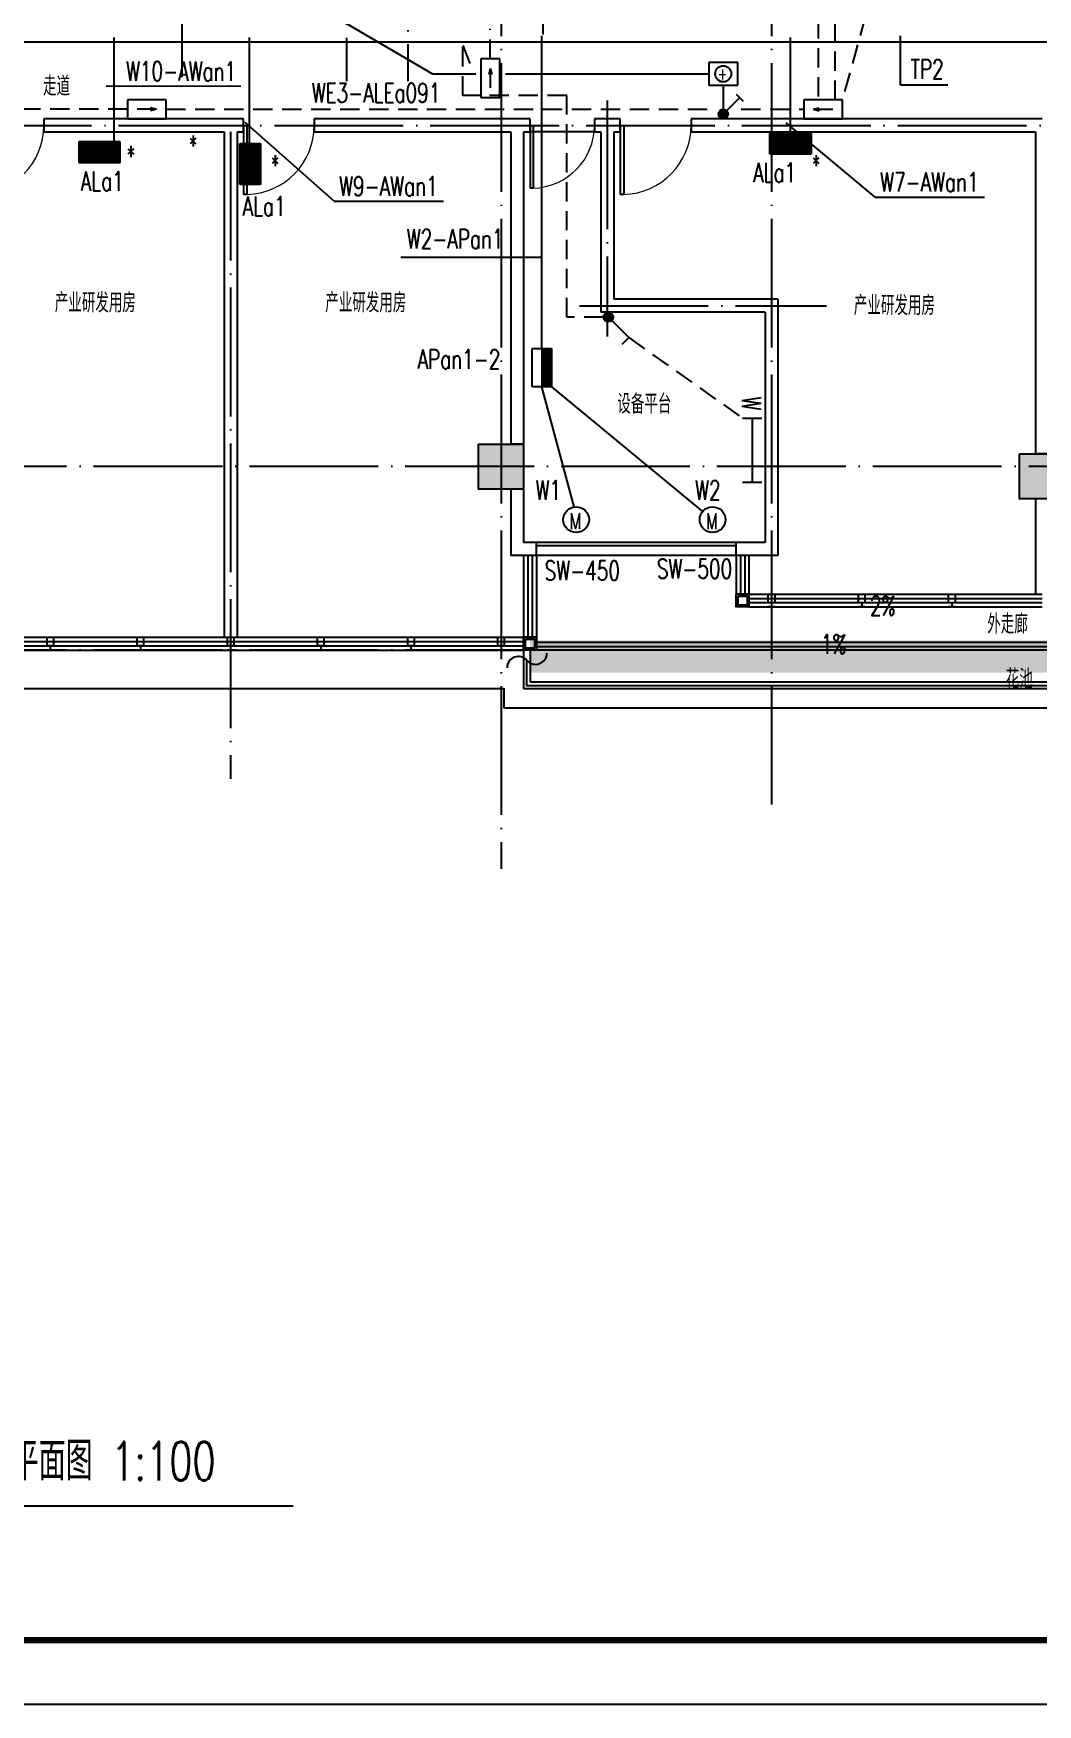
# Model space of a CAD drawing. Extents: x 1980812 to 2226895, y -554123 to 281606.
# Drawn here: x 2021105 to 2036698, y -405867 to -379909 of the extents above; entities that cross this region are included whole.
import ezdxf
from ezdxf.enums import TextEntityAlignment as Align

# ---------------------------------------------------------------- set-up
doc = ezdxf.new("R2010")
doc.units = 0
doc.header["$LTSCALE"] = 1000
doc.header["$MEASUREMENT"] = 0
doc.linetypes.add('DOTE', pattern=[2.42, 2, -0.2, 0.02, -0.2])
doc.linetypes.add('DQXX', pattern=[4.5, 3, -1.5])
for name, color, linetype in [('$TD_AUDIT_GENERATED_(158)', 8, 'Continuous'), ('$TD_AUDIT_GENERATED_(1F3)', 7, 'Continuous'), ('$TD_AUDIT_GENERATED_(1FCF)', 8, 'Continuous'), ('$TD_AUDIT_GENERATED_(210)', 8, 'Continuous'), ('$TD_AUDIT_GENERATED_(24E)', 8, 'Continuous'), ('$TD_AUDIT_GENERATED_(2762)', 8, 'Continuous'), ('$TD_AUDIT_GENERATED_(276D)', 8, 'Continuous'), ('1', 1, 'Continuous'), ('A-FLOR-LAND', 8, 'Continuous'), ('COLU', 8, 'Continuous'), ('COLU_HATCH', 8, 'Continuous'), ('CURTWALL', 8, 'Continuous'), ('DIM_SYMB', 8, 'Continuous'), ('dote', 8, 'DOTE'), ('DQ1', 1, 'Continuous'), ('DQ2', 2, 'Continuous'), ('DQ7', 7, 'Continuous'), ('DQFL', 2, 'X_LINE'), ('DQK1', 1, 'Continuous'), ('DQK7', 7, 'Continuous'), ('DQqj', 1, 'Continuous'), ('DQX', 2, 'DQXX'), ('PUB_TEXT', 8, 'Continuous'), ('TK', 1, 'Continuous'), ('WALL', 7, 'Continuous'), ('WINDOW', 8, 'Continuous')]:
    doc.layers.add(name, color=color, linetype=linetype)
doc.styles.add('_TCH_DIM', font='SIMPLEX', dxfattribs={"bigfont": 'GBCBIG'})
doc.styles.add('D8', font='txtw.shx', dxfattribs={"width": 0.7, "bigfont": 'hztxtw.shx'})
doc.styles.get("Standard").update_dxf_attribs({"font": 'gbenor.shx', "bigfont": 'gbcbig.shx'})
doc.linetypes.add('X_LINE', pattern='A,0.5,["X",Standard,S=0.2,R=0,X=0,Y=-0.08],0.5', length=1)

# ---------------------------------------------------------------- blocks, each defined once
blk = doc.blocks.new('$TD_AUDIT_GENERATED_(9F)')
at = {"layer": 'dote'}
for p, q in [((31700, 30469), (31700, -6248)), ((35900, 30469), (35900, -5250)), ((27500, 5200), (27500, -4850)), ((56413, 0), (-8454, 0)), ((56413, -2850), (-8454, -2850))]:
    blk.add_line(p, q, dxfattribs=at)
blk = doc.blocks.new('$TD_AUDIT_GENERATED_(15B)')
at = {"layer": 'dote'}
for p, q in [((-625, -3652), (-625, 6515)), ((4975, 6200), (4975, -2986)), ((1925, 1800), (1925, -3715)), ((2875, 1700), (2875, -3715))]:
    blk.add_line(p, q, dxfattribs=at)
blk = doc.blocks.new('$DorLib2D$00000001')
for p, q in [((0.45, 0.975), (0.5, 0.975)), ((0.45, 0), (0.45, 0.975)), ((0.5, 0), (0.5, 0.975)), ((0.5, 0), (0.45, 0))]:
    blk.add_line(p, q)
at = {"lineweight": 13}
blk.add_arc((0.475, 0), 0.975, 91.4693, 180, dxfattribs=at)
blk = doc.blocks.new('A$C46407C4F')
at = {"layer": 'A-FLOR-LAND'}
h = blk.add_hatch(dxfattribs=at)
h.set_pattern_fill('GRASS', color=256, scale=50)
h.set_pattern_definition([(90, (-3008715.91, 640534.81), (-99.7795475, 99.7795475), [26.458066, -173.101015]), (45, (-3008715.91, 640534.81), (-99.7796155, 99.7796155), [26.458066, -114.651615]), (135, (-3008715.91, 640534.81), (-99.7796155, -99.7796155), [26.458066, -114.651615])])
h.paths.add_polyline_path([(32150, -26500), (32150, -26000), (48900, -26000), (48900, -8500), (49400, -8500), (49400, -26500)])
at = {"layer": '$TD_AUDIT_GENERATED_(158)'}
for p, q in [((32050, -26150), (32050, -26750)), ((32150, -26150), (32150, -26650)), ((49400, -26650), (32150, -26650)), ((49500, -26750), (32050, -26750))]:
    blk.add_line(p, q, dxfattribs=at)
at = {"layer": '$TD_AUDIT_GENERATED_(158)', "color": 2}
blk.add_line((49800, -27050), (31750, -27050), dxfattribs=at)
blk.add_lwpolyline([(31750, -27050), (31750, -26750), (-3400, -26750), (-3400, -15950), (-3700, -15950)], dxfattribs=at)
at = {"layer": '$TD_AUDIT_GENERATED_(210)'}
for p, q in [((35350, -24480), (32150, -24480)), ((35350, -24530), (32250, -24530)), ((35350, -24680), (32250, -24680))]:
    blk.add_line(p, q, dxfattribs=at)
at = {"layer": '$TD_AUDIT_GENERATED_(24E)'}
for p, q in [((48780, -26030), (32250, -26030)), ((48850, -26100), (32250, -26100)), ((48900, -26150), (32250, -26150))]:
    blk.add_line(p, q, dxfattribs=at)
at = {"layer": 'CURTWALL'}
for p, q in [((32050, -24680), (32050, -25950)), ((32250, -24680), (32050, -24680)), ((32117, -24680), (32117, -25950)), ((32183, -24680), (32183, -25950)), ((32250, -24680), (32250, -25950)), ((35350, -24680), (35350, -25280)), ((35550, -24680), (35350, -24680)), ((35417, -24680), (35417, -25280)), ((35483, -24680), (35483, -25280)), ((35550, -24680), (35550, -25280)), ((35550, -25280), (35350, -25280)), ((35550, -25280), (40100, -25280)), ((35550, -25280), (35550, -25480)), ((35550, -25347), (40100, -25347)), ((35550, -25413), (40100, -25413)), ((35550, -25480), (40100, -25480)), ((23300, -25950), (27500, -25950)), ((27500, -25950), (32050, -25950)), ((32050, -25950), (32050, -26150)), ((32250, -25950), (32050, -25950)), ((23300, -26017), (27500, -26017)), ((23300, -26083), (27500, -26083)), ((23300, -26150), (27500, -26150)), ((27500, -26017), (32050, -26017)), ((27500, -26083), (32050, -26083)), ((27500, -26150), (32050, -26150))]:
    blk.add_line(p, q, dxfattribs=at)
for points in [[(35350, -25280), (35550, -25280), (35550, -25480), (35350, -25480)], [(35380, -25310), (35520, -25310), (35520, -25450), (35380, -25450)], [(32050, -25950), (32250, -25950), (32250, -26150), (32050, -26150)], [(32080, -25980), (32220, -25980), (32220, -26120), (32080, -26120)]]:
    blk.add_lwpolyline(points, close=True, dxfattribs=at)
at = {"layer": 'dote'}
for p, q in [((33350, -17614), (33350, -21277)), ((6400, -18000), (53728, -18000)), ((32918, -20800), (36756, -20800))]:
    blk.add_line(p, q, dxfattribs=at)
at = {"layer": 'WALL'}
for p, q in [((27500, -17900), (24600, -17900)), ((24600, -17900), (24600, -18100)), ((27700, -17900), (27500, -17900)), ((27700, -18100), (27700, -17900)), ((31950, -17900), (28800, -17900)), ((28800, -17900), (28800, -18100)), ((32150, -17900), (31950, -17900)), ((32150, -18100), (32150, -17900)), ((33350, -17900), (33150, -17900)), ((33150, -17900), (33150, -18100)), ((33550, -17900), (33350, -17900)), ((33550, -18100), (33550, -17900)), ((40100, -17900), (34650, -17900)), ((34650, -17900), (34650, -18100)), ((24600, -18100), (27400, -18100)), ((27400, -18100), (27400, -25950)), ((27600, -18100), (27600, -25950)), ((27600, -18100), (27700, -18100)), ((28800, -18100), (31850, -18100)), ((31850, -18100), (31850, -22950)), ((32050, -18100), (32150, -18100)), ((32050, -18100), (32050, -22950)), ((33150, -18100), (33250, -18100)), ((33250, -18100), (33250, -20900)), ((33450, -18100), (33550, -18100)), ((33450, -18100), (33450, -20700)), ((34650, -18100), (40000, -18100)), ((40000, -18100), (40000, -23100)), ((36000, -20700), (33450, -20700)), ((36000, -20700), (36000, -24680)), ((35800, -20900), (33250, -20900)), ((35800, -20900), (35800, -24480)), ((32050, -22950), (31850, -22950)), ((40200, -23100), (40000, -23100)), ((31850, -23650), (31850, -24680)), ((32050, -23650), (31850, -23650)), ((32050, -23650), (32050, -24480)), ((40000, -23800), (40000, -25280)), ((40200, -23800), (40000, -23800)), ((32250, -24480), (32050, -24480)), ((32250, -24680), (32250, -24480)), ((35800, -24480), (35350, -24480)), ((35350, -24680), (35350, -24480)), ((32250, -24680), (31850, -24680)), ((36000, -24680), (35350, -24680))]:
    blk.add_line(p, q, dxfattribs=at)
at = {"layer": 'WINDOW'}
blk.add_line((33150, -18100), (32150, -18100), dxfattribs=at)
at = {"layer": 'WINDOW', "rotation": 180}
for p, xscale, yscale, zscale in [((24050, -18000), 1100, 1100, 1100), ((28250, -18000), 1100, 1100, 1100), ((32650, -18000), 1000, 1000, 1000), ((34100, -18000), 1100, 1100, 1100)]:
    blk.add_blockref('$DorLib2D$00000001', p, dxfattribs=dict(at, xscale=xscale, yscale=yscale, zscale=zscale))
blk = doc.blocks.new('A$C28812CA5')
at = {"layer": '$TD_AUDIT_GENERATED_(1F3)', "style": 'D8', "width": 0.7}
for s, p in [('\\M+5B2FA\\M+5D2B5\\M+5D1D0\\M+5B7A2\\M+5D3C3\\M+5B7BF', (25400, -20754)), ('\\M+5B2FA\\M+5D2B5\\M+5D1D0\\M+5B7A2\\M+5D3C3\\M+5B7BF', (29600, -20754)), ('\\M+5B2FA\\M+5D2B5\\M+5D1D0\\M+5B7A2\\M+5D3C3\\M+5B7BF', (37808, -20796)), ('\\M+5C9E8\\M+5B1B8\\M+5C6BD\\M+5CCA8', (33925, -22326))]:
    blk.add_text(s, height=300, rotation=0.0006, dxfattribs=at).set_placement(p, align=Align.MIDDLE_CENTER)
blk = doc.blocks.new('$TD_AUDIT_GENERATED_(2768)')
at = {"layer": '$TD_AUDIT_GENERATED_(276D)'}
blk.add_line((115028288, 22648046), (115028222, 22648046), dxfattribs=at)
for points in [[(115028222, 22648096), (115028225, 22648096), (115028225, 22647996), (115028222, 22647996)], [(115028288, 22648096), (115028422, 22648096), (115028422, 22647996), (115028288, 22647996)]]:
    blk.add_lwpolyline(points, close=True, dxfattribs=at)
blk = doc.blocks.new('$TD_AUDIT_GENERATED_(2963)')
at = {"layer": 'WINDOW', "rotation": 90}
for p in [(22683946, -115053702), (22685346, -115053702), (22686746, -115053702), (22672746, -115054372), (22674146, -115054372), (22675546, -115054372), (22676946, -115054372), (22678346, -115054372), (22679746, -115054372)]:
    blk.add_blockref('$TD_AUDIT_GENERATED_(2768)', p, dxfattribs=at)
blk = doc.blocks.new('$TD_AUDIT_GENERATED_(3BB2)')
at = {"layer": 'COLU_HATCH'}
h = blk.add_hatch(color=256, dxfattribs=at)
h.dxf.hatch_style = 1
h.paths.add_polyline_path([(31350, 350), (32050, 350), (32050, -350), (31350, -350)])
h = blk.add_hatch(color=256, dxfattribs=at)
h.dxf.hatch_style = 1
h.paths.add_polyline_path([(39750, 200), (40450, 200), (40450, -500), (39750, -500)])
at = {"layer": 'COLU'}
for points in [[(31350, 350), (32050, 350), (32050, -350), (31350, -350)], [(39750, 200), (40450, 200), (40450, -500), (39750, -500)]]:
    blk.add_lwpolyline(points, close=True, dxfattribs=at)
blk = doc.blocks.new('dyz')
at = {"layer": 'DQK1'}
for p, q in [((-300, 0), (300, 0)), ((-300, -300), (-300, 0)), ((300, 0), (300, -300)), ((300, -300), (-300, -300))]:
    blk.add_line(p, q, dxfattribs=at)
at = {"layer": 'DQK7'}
for q in [(-58, -127), (-58, -127), (150, -150), (-58, -173), (-58, -173)]:
    blk.add_line((-150, -150), q, dxfattribs=at)
blk = doc.blocks.new('*X245')
at = {"color": 0}
for p, q in [((8700, 8370), (9500, 8370)), ((8700, 8340), (9500, 8340)), ((8700, 8310), (9500, 8310)), ((8700, 8280), (9500, 8280)), ((8700, 8250), (9500, 8250)), ((8700, 8220), (9500, 8220)), ((8700, 8190), (9500, 8190)), ((8700, 8160), (9500, 8160)), ((8700, 8130), (9500, 8130)), ((8700, 8100), (9500, 8100)), ((8700, 8070), (9500, 8070)), ((8700, 8040), (9500, 8040)), ((8700, 8010), (9500, 8010))]:
    blk.add_line(p, q, dxfattribs=at)
blk = doc.blocks.new('XM')
at = {"layer": '1'}
for p, q in [((320, 168), (-320, 168)), ((-320, 168), (-320, -152)), ((320, -152), (320, 168)), ((-320, -152), (320, -152))]:
    blk.add_line(p, q, dxfattribs=at)
at = {"layer": '1', "xscale": 0.8, "yscale": 0.8, "zscale": 0.8}
blk.add_blockref('*X245', (-7280, -6552), dxfattribs=at)
blk = doc.blocks.new('FP')
at = {"layer": 'DQK1'}
for p, q in [((-225, 175), (-225, -175)), ((225, 175), (-225, 175)), ((225, -175), (225, 175)), ((-225, -175), (225, -175))]:
    blk.add_line(p, q, dxfattribs=at)
blk.add_circle((0, 0), 125, dxfattribs=at)
at = {"layer": 'DQK7', "style": 'D8', "width": 0.7}
for s, p in [('+', (-83, -89)), ('-', (-80, -202))]:
    blk.add_text(s, height=180, dxfattribs=at).set_placement(p)
blk = doc.blocks.new('*X263')
at = {"color": 0, "linetype": 'Continuous'}
for p, q in [((28109, 10830), (28307, 10830)), ((28109, 10800), (28307, 10800)), ((28118, 10860), (28297, 10860)), ((28119, 10770), (28297, 10770)), ((28141, 10890), (28274, 10890)), ((28142, 10740), (28273, 10740))]:
    blk.add_line(p, q, dxfattribs=at)
blk = doc.blocks.new('KTA')
at = {"layer": 'DQK1'}
for p, q in [((203, 309), (309, 203)), ((53, 53), (256, 256))]:
    blk.add_line(p, q, dxfattribs=at)
blk.add_circle((0, 0), 75, dxfattribs=at)
at = {"layer": 'DQK1', "xscale": 0.75, "yscale": 0.75, "zscale": 0.75, "rotation": 180}
blk.add_blockref('*X263', (21156, 8112), dxfattribs=at)
blk = doc.blocks.new('dj')
at = {"layer": 'DQK1'}
blk.add_circle((0, 0), 200, dxfattribs=at)
at = {"layer": 'DQK7', "style": 'D8', "width": 0.7}
blk.add_text('M', height=250, dxfattribs=at).set_placement((-100, -150))
blk = doc.blocks.new('dy1')
at = {"layer": 'DQK1'}
for p, q in [((-500, -150), (-500, 150)), ((-500, 0), (500, 0)), ((500, 150), (500, -150))]:
    blk.add_line(p, q, dxfattribs=at)
blk = doc.blocks.new('DYW')
at = {"layer": 'DQ1', "ltscale": 0.1}
blk.add_blockref('dy1', (0, 0), dxfattribs=at)
at = {"layer": 'DQ7', "style": 'D8', "width": 0.7}
blk.add_text('W', height=300, dxfattribs=at).set_placement((-836, -160))
blk = doc.blocks.new('xl')
at = {"layer": 'DQK1'}
h = blk.add_hatch(dxfattribs=at)
h.set_pattern_fill('LINE', color=1, scale=8, style=0)
h.set_pattern_definition([(0, (-712.643, -443.37), (0, 25.4), [])])
h.paths.add_polyline_path([(300, -150), (300, 0), (-300, 0), (-300, -150)])
at = {"layer": 'DQK1', "color": 1}
for p, q in [((-300, 150), (300, 150)), ((-300, -150), (-300, 150)), ((300, 0), (-300, 0)), ((300, 150), (300, -150)), ((300, -150), (-300, -150))]:
    blk.add_line(p, q, dxfattribs=at)
blk = doc.blocks.new('*X257')
at = {"color": 0}
for p, q in [((5335, 4170), (5495, 4170)), ((5371, 4200), (5459, 4200)), ((5315, 4110), (5515, 4110)), ((5320, 4140), (5510, 4140)), ((5320, 4080), (5510, 4080)), ((5335, 4050), (5495, 4050)), ((5372, 4020), (5459, 4020))]:
    blk.add_line(p, q, dxfattribs=at)
blk = doc.blocks.new('k1')
at = {"layer": 'DQK1'}
for p, q in [((53, 53), (318, 318)), ((318, 318), (424, 212))]:
    blk.add_line(p, q, dxfattribs=at)
blk.add_circle((0, 0), 75, dxfattribs=at)
at = {"layer": 'DQK1', "xscale": 0.75, "yscale": 0.75, "zscale": 0.75}
blk.add_blockref('*X257', (-4061, -3083), dxfattribs=at)
blk = doc.blocks.new('pzh')
at = {"layer": 'DQK1'}
for centre, start, end in [((-61, 165), 290.3188, 69.6812), ((61, -165), 110.3188, 249.6812)]:
    blk.add_arc(centre, 176, start, end, dxfattribs=at)
blk = doc.blocks.new('tu kuang A1 A')
at = {"layer": 'TK'}
blk.add_lwpolyline([(0, 59400), (84100, 59400), (84100, 0), (0, 0)], close=True, dxfattribs=at)
at = {"layer": 'TK', "const_width": 100}
blk.add_lwpolyline([(83100, 1000), (83100, 58400), (2500, 58400), (2500, 1000)], close=True, dxfattribs=at)

msp = doc.modelspace()

# ---------------------------------------------------------------- linework, layer by layer
at = {"layer": 'DIM_SYMB'}
for points in [[(2033562.1, -389086.1, 0, 0, 0), (2034863.1, -389086.1, 80, 0, 0), (2035163.1, -389086.1, 0, 0, 0)], [(2032760.4, -389681.6, 0, 0, 0), (2034061.4, -389681.6, 80, 0, 0), (2034361.4, -389681.6, 0, 0, 0)]]:
    msp.add_lwpolyline(points, format="xyseb", dxfattribs=at)
at = {"layer": 'DQ2'}
for p, q in [((2022360.3, -381595), (2022360.3, -379969.8)), ((2024462, -381615.9), (2024462, -379973.5)), ((2029000.1, -384800.3), (2029000.1, -379943.7)), ((2032862, -381615.9), (2032862, -379973.5)), ((2031816.5, -380711), (2031816.5, -381086.9)), ((2029499.4, -387263.9), (2029000.1, -385400.3)), ((2029150.1, -385400.3), (2031496.9, -387334)), ((2014855.5, -402777.5), (2025139.5, -402777.5))]:
    msp.add_line(p, q, dxfattribs=at)
for points in [[(2021203.2, -378268), (2021203.2, -379680.6), (2025844.4, -379680.6), (2027302.7, -380536), (2027975.6, -380536)], [(2028435, -380536), (2031591.5, -380536)]]:
    msp.add_lwpolyline(points, dxfattribs=at)
at = {"layer": 'DQ7'}
for p, q in [((2034568.9, -380709.8), (2034568.9, -379943.5)), ((2024326.4, -380731.3), (2022234.8, -380728.4)), ((2035304.1, -380709.8), (2034568.9, -380709.8)), ((2025775.9, -382514.9), (2024391.6, -381289.9)), ((2034175.9, -382450.1), (2032791.6, -381298.8)), ((2025775.9, -382514.9), (2027473.5, -382514.9)), ((2034175.9, -382450.1), (2035873.5, -382450.1)), ((2026810.7, -383381.5), (2029012.4, -383381.5))]:
    msp.add_line(p, q, dxfattribs=at)
at = {"layer": 'DQFL', "linetype": 'X_LINE'}
msp.add_lwpolyline([(2045729.7, -371786.7), (2046109.7, -371786.7), (2046109.7, -390040.8), (2028768.6, -390040.8), (2028768.6, -389647.6)], dxfattribs=at)
at = {"layer": 'DQqj', "ltscale": 0.15}
msp.add_line((2020639.4, -380037.6), (2040440, -380037.6), dxfattribs=at)
at = {"layer": 'DQX', "ltscale": 0.1}
for p, q in [((2028200, -380305), (2028200, -379837.6)), ((2023166.5, -381087.6), (2031594.5, -381087.6)), ((2032097.5, -381087.6), (2033066.5, -381087.6)), ((2030349.9, -384633.9), (2032116.4, -385886.4))]:
    msp.add_line(p, q, dxfattribs=at)
for points in [[(2033555.3, -380937.6), (2033555.3, -379495.1), (2032766.3, -378287), (2032766.3, -370757.8), (2032609.3, -370757.8)], [(2022566.5, -381087.6), (2012166.5, -381087.6), (2012166.5, -379637.6)], [(2028266.5, -379687.6), (2033292.2, -379687.6), (2033292.2, -380937.6)], [(2038674.5, -379652), (2034021.3, -379652), (2033666.5, -380937.6)], [(2029956.7, -384317.1), (2029386.9, -384317.1), (2029386.9, -380873.5), (2027774.2, -380873.5), (2027774.2, -380094.5), (2027905.4, -380429.8)]]:
    msp.add_lwpolyline(points, dxfattribs=at)

# ---------------------------------------------------------------- block references
at = {"layer": '$TD_AUDIT_GENERATED_(1FCF)'}
msp.add_blockref('A$C28812CA5', (1996666.5, -363337.6), dxfattribs=at)
at = {"layer": '$TD_AUDIT_GENERATED_(210)'}
msp.add_blockref('A$C46407C4F', (1996666.5, -363337.6), dxfattribs=at)
at = {"layer": '$TD_AUDIT_GENERATED_(2762)'}
msp.add_blockref('$TD_AUDIT_GENERATED_(2963)', (1996666.5, -363337.6), dxfattribs=at)
at = {"layer": 'COLU'}
for name, p in [('$TD_AUDIT_GENERATED_(3BB2)', (1996666.5, -386637.6)), ('$TD_AUDIT_GENERATED_(15B)', (2024041.5, -376937.6))]:
    msp.add_blockref(name, p, dxfattribs=at)
at = {"layer": 'DQ1', "ltscale": 0.05, "xscale": -1}
for p, rotation in [((2028050, -380605), 90), ((2033366.5, -381237.6), 180)]:
    msp.add_blockref('dyz', p, dxfattribs=dict(at, rotation=rotation))
msp.add_blockref('dyz', (2022866.5, -380937.6), dxfattribs=at)
at = {"layer": 'DQ1'}
msp.add_blockref('KTA', (2031816.5, -381161.9), dxfattribs=at)
at = {"layer": 'DQ1', "ltscale": 0.05, "rotation": 270}
msp.add_blockref('k1', (2030031.7, -384315.7), dxfattribs=at)
at = {"layer": 'DQ1', "rotation": 270}
msp.add_blockref('DYW', (2032266.4, -386386.4), dxfattribs=at)
at = {"layer": 'DQ1', "ltscale": 0.15}
for p in [(2029532.2, -387461.2), (2031651.3, -387461.2)]:
    msp.add_blockref('dj', p, dxfattribs=at)
at = {"layer": 'DQ1', "ltscale": 0.01, "rotation": 290.3187964949408}
msp.add_blockref('pzh', (2028768.6, -389647.6), dxfattribs=at)
at = {"layer": 'DQ2'}
for name, p in [('tu kuang A1 A', (1980812.3, -405866.8)), ('FP', (2031816.5, -380536)), ('XM', (2022132.5, -381763))]:
    msp.add_blockref(name, p, dxfattribs=at)
at = {"layer": 'DQ2', "xscale": -1}
for p, rotation in [((2032862, -381615.9), 180), ((2024462, -381935.9), 270)]:
    msp.add_blockref('XM', p, dxfattribs=dict(at, rotation=rotation))
at = {"layer": 'DQ2', "rotation": 90}
msp.add_blockref('xl', (2029000.1, -385100.3), dxfattribs=at)
at = {"layer": 'WALL'}
msp.add_blockref('$TD_AUDIT_GENERATED_(9F)', (1996666.5, -386637.6), dxfattribs=at)

# ---------------------------------------------------------------- texts
at = {"layer": '$TD_AUDIT_GENERATED_(1F3)', "style": 'D8', "width": 0.7}
for s, p in [('\\M+5D7DF\\M+5B5C0', (2021464.4, -380727.3)), ('\\M+5CDE2\\M+5D7DF\\M+5C0C8', (2036231.7, -389083.1)), ('\\M+5BBA8\\M+5B3D8', (2036413.6, -389936.4))]:
    msp.add_text(s, height=300, rotation=0.00057, dxfattribs=at).set_placement(p, align=Align.MIDDLE_CENTER)
at = {"layer": 'DQ7', "style": 'D8', "width": 0.7}
msp.add_text('W10-AWan1', height=300, rotation=359.83891, dxfattribs=at).set_placement((2023397.3, -380495.3), align=Align.MIDDLE)
for s, height, p in [('TP2', 300, (2034983.4, -380463.6)), ('*', 300, (2023584.3, -381643.3)), ('*', 300, (2022618.6, -381807)), ('*', 300, (2024857.5, -381948.1)), ('*', 300, (2033257.5, -381948.1)), ('ALa1', 300, (2022173.5, -382202.4)), ('ALa1', 300, (2032614, -382068.6)), ('W7-AWan1', 300, (2035016.5, -382216.5)), ('W9-AWan1', 300, (2026616.5, -382281.3)), ('ALa1', 300, (2024687.5, -382593.2)), ('W2-APan1', 300, (2027653.7, -383101)), ('APan1-2', 300, (2027712.3, -384968.9)), ('W1', 300, (2029099.9, -387003.2)), ('W2', 300, (2031578.4, -387003.2)), ('SW-500', 300, (2031370.3, -388225.4)), ('SW-450', 300, (2029627.8, -388253.4)), ('A\\M+5D7F920\\M+5A1A222\\M+5B2E3\\M+5C5E4\\M+5B5E7\\M+5D5D5\\M+5C3F7\\M+5C6BD\\M+5C3E6\\M+5CDBC 1:100', 600, (2019998.1, -402054.6))]:
    msp.add_text(s, height=height, dxfattribs=at).set_placement(p, align=Align.MIDDLE)
msp.add_text('WE3-ALEa091', height=300, dxfattribs=at).set_placement((2025425.4, -380982.4))
at = {"layer": 'PUB_TEXT', "style": '_TCH_DIM', "width": 0.705882}
for s, p in [('2%', (2034095.1, -388947.9)), ('1%', (2033333.4, -389543.4))]:
    msp.add_text(s, height=297.5, dxfattribs=at).set_placement(p)

doc.saveas('drawing.dxf')
